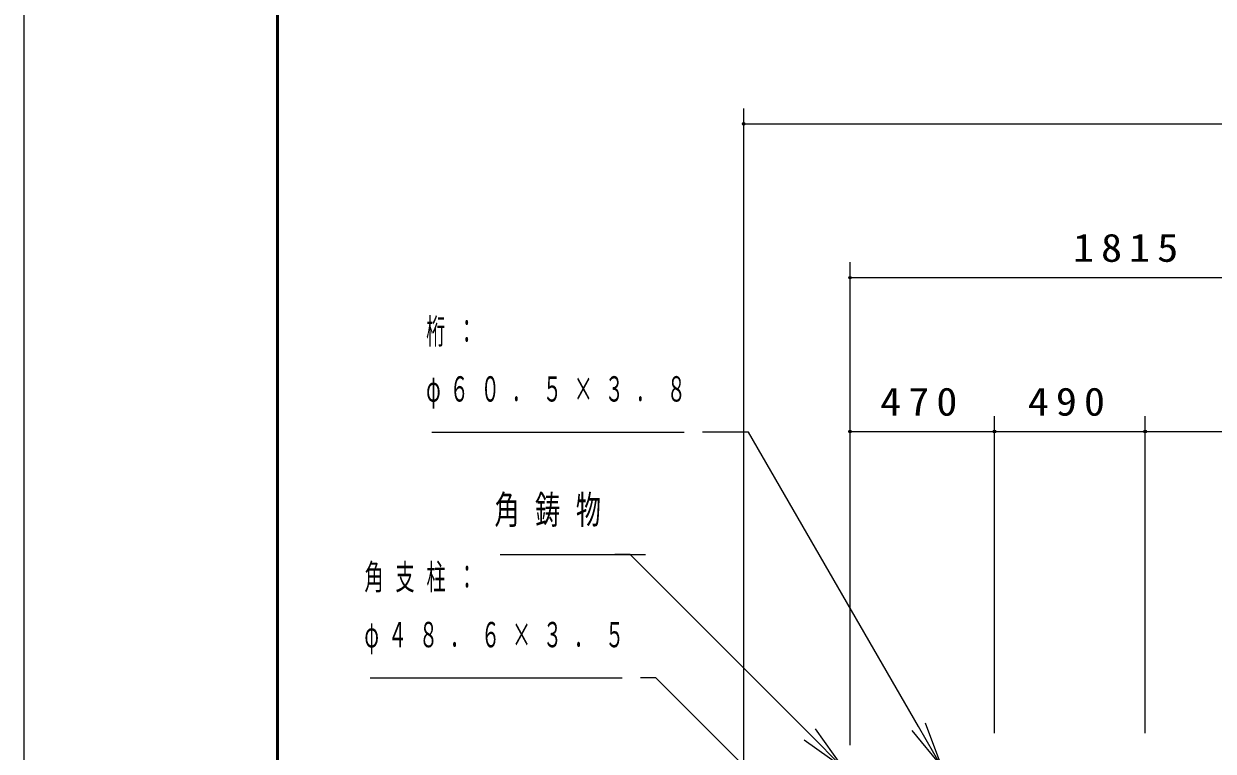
# Model space of a CAD drawing. Units: millimetres on the paper, scale 1:50. Extents: x 200 to 813, y 141 to 438.
# Drawn here: x 200.3 to 277.7, y 248.5 to 295.7 of the extents above; entities that cross this region are included whole.
import ezdxf

# ---------------------------------------------------------------- set-up
doc = ezdxf.new("R2010")
doc.units = ezdxf.units.MM
for name, color, linetype, lineweight in [('A3図枠', 140, 'Continuous', 50), ('線', 2, 'Continuous', 25), ('補助', 2, 'Continuous', 13)]:
    doc.layers.add(name, color=color, linetype=linetype, lineweight=lineweight)
doc.styles.add('ＭＳ ゴシック', font='')
doc.styles.get('ＭＳ ゴシック').set_extended_font_data('MS Gothic')

# ---------------------------------------------------------------- blocks, each defined once
blk = doc.blocks.new('dimension_origin')
at = {"color": 0, "linetype": 'Continuous', "lineweight": -2}
blk.add_circle((0, 0), 1.25, dxfattribs=at)

msp = doc.modelspace()

# ---------------------------------------------------------------- linework, layer by layer
at = {"layer": 'A3図枠', "color": 7}
msp.add_line((216.826, 422.858), (216.826, 155.858), dxfattribs=at)
at = {"layer": '線', "color": 7}
msp.add_lwpolyline([(200.328, 141.299), (618.324, 141.299), (618.324, 438.219), (200.328, 438.219)], close=True, dxfattribs=at)
at = {"layer": '補助'}
for p, q in [((247.147, 209.858), (247.147, 290.234)), ((247.147, 289.234), (331.315, 289.234)), ((254.061, 248.858), (254.061, 280.234)), ((254.061, 279.234), (290.361, 279.234)), ((254.061, 248.858), (254.061, 270.234)), ((263.461, 249.623), (263.461, 270.234)), ((263.461, 249.623), (263.461, 270.234)), ((273.261, 249.623), (273.261, 270.234)), ((273.261, 249.623), (273.261, 270.234)), ((226.874, 269.202), (243.27, 269.202)), ((247.46, 269.202), (244.46, 269.202)), ((258.511, 250.061), (247.46, 269.202)), ((254.061, 269.234), (263.461, 269.234)), ((263.461, 269.234), (273.261, 269.234)), ((273.261, 269.234), (290.361, 269.234)), ((231.312, 261.234), (240.765, 261.234)), ((239.762, 261.234), (238.762, 261.234)), ((251.439, 249.556), (239.762, 261.234)), ((222.858, 253.234), (239.253, 253.234)), ((241.444, 253.234), (240.444, 253.234)), ((250.553, 244.124), (241.444, 253.234)), ((251.793, 249.91), (253.56, 247.435)), ((260.011, 247.463), (258.511, 250.061)), ((258.944, 250.311), (260.011, 247.463)), ((251.085, 249.203), (253.56, 247.435)), ((253.56, 247.435), (251.439, 249.556)), ((258.078, 249.811), (260.011, 247.463))]:
    msp.add_line(p, q, dxfattribs=at)

# ---------------------------------------------------------------- block references
at = {"layer": '補助', "xscale": 0.0667, "yscale": 0.0667}
for p in [(247.147, 289.234), (254.061, 279.234), (254.061, 269.234), (263.461, 269.234), (273.261, 269.234)]:
    msp.add_blockref('dimension_origin', p, dxfattribs=at)
at = {"layer": '補助', "xscale": 0.0667, "yscale": 0.0667, "rotation": 180}
for p in [(263.461, 269.234), (273.261, 269.234)]:
    msp.add_blockref('dimension_origin', p, dxfattribs=at)

# ---------------------------------------------------------------- texts
at = {"layer": '補助', "style": 'ＭＳ ゴシック'}
for s, insert, char_height, attachment_point in [('\\T1.33;\\W1.1;1815', (272.211, 280.234), 1.833, 8), ('\\T1.63;\\W0.55;桁：', (226.499, 276.577), 1.65, 1), ('\\T1.63;\\W0.55;φ６０．５×３．８', (226.499, 272.827), 1.65, 1), ('\\T1.33;\\W1.1;470', (258.761, 270.234), 1.833, 8), ('\\T1.33;\\W1.1;490', (268.361, 270.234), 1.833, 8), ('\\T1.63;\\W0.65;角鋳物', (230.937, 265.067), 1.833, 1), ('\\T1.63;\\W0.55;角支柱：', (222.483, 260.609), 1.65, 1), ('\\T1.63;\\W0.55;φ４８．６×３．５', (222.483, 256.859), 1.65, 1)]:
    msp.add_mtext(s, dxfattribs=dict(at, insert=insert, char_height=char_height, attachment_point=attachment_point))

doc.saveas('drawing.dxf')
